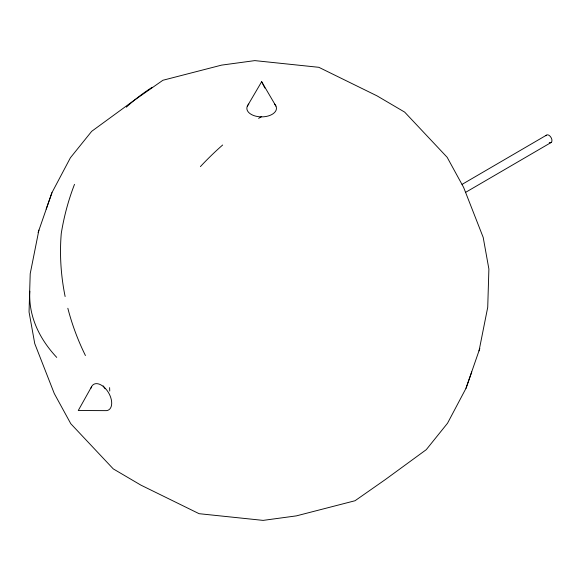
<?xml version="1.0" encoding="UTF-8"?>
<svg xmlns="http://www.w3.org/2000/svg" width="581" height="581" viewBox="0 0 581 581"><rect width="100%" height="100%" fill="white"/><g stroke="black" fill="none" stroke-linecap="round" stroke-linejoin="round"><path stroke-width="0.87" d="M38.905 230.091L30.205 273.731L29.05 311.968L34.744 343.596L54.287 393.555L70.78 423.709L113.259 468.882L140.936 485.15L199.101 513.691L263.128 520.387L296.368 515.877L355.027 500.742L385.276 479.608L426.258 449.672L447.515 423.251L465.984 388.348L471.743 371.92M479.027 350.909L487.728 307.269L488.89 269.032L483.196 237.404L463.645 187.445L447.152 157.291L404.674 112.118L377.004 95.85L318.838 67.309L254.812 60.613L221.564 65.123L162.912 80.258L132.657 101.392L91.682 131.328L70.417 157.749L51.956 192.652L46.189 209.08M38.099 232.611L51.956 192.652M465.984 388.348L479.833 348.389M91.457 386.924L78.268 410.513L105.132 410.636A14.815 8.613 59.8 0 0 108.175 392.102A14.815 8.613 59.8 0 0 91.006 388.159M247.339 106.112L261.653 81.718L275.96 106.112M462.077 184.38L546.416 135.199M465.417 192.464L551.318 142.381M261.653 81.718L264.878 88.043M109.744 391.042A227.977 144.248 -59.7 0 1 109.613 387.607M200.394 166.616A227.977 144.248 -59.7 0 1 222.661 145.003M258.61 118.386A227.977 144.248 -59.7 0 1 261.653 116.556M56.727 357.402A221.274 128.859 0.2 0 1 29.849 291.175M546.002 135.772A4.365 2.542 59.8 0 1 551.347 138.046A4.365 2.542 59.8 0 1 549.248 142.548M74.513 184.344A255.335 213.823 66.3 0 0 61.259 233.482A221.775 194.635 53.9 0 0 65.13 296.521M126.353 107.165A255.335 213.823 66.3 0 1 152.222 87.273M105.183 388.783A221.775 194.635 53.9 0 1 103.178 385.886M85.436 355.543A221.775 194.635 53.9 0 1 67.839 308.271M274.479 104.05A14.815 8.555 0 0 1 261.653 116.875A14.815 8.555 0 0 1 248.821 104.05"/></g></svg>
